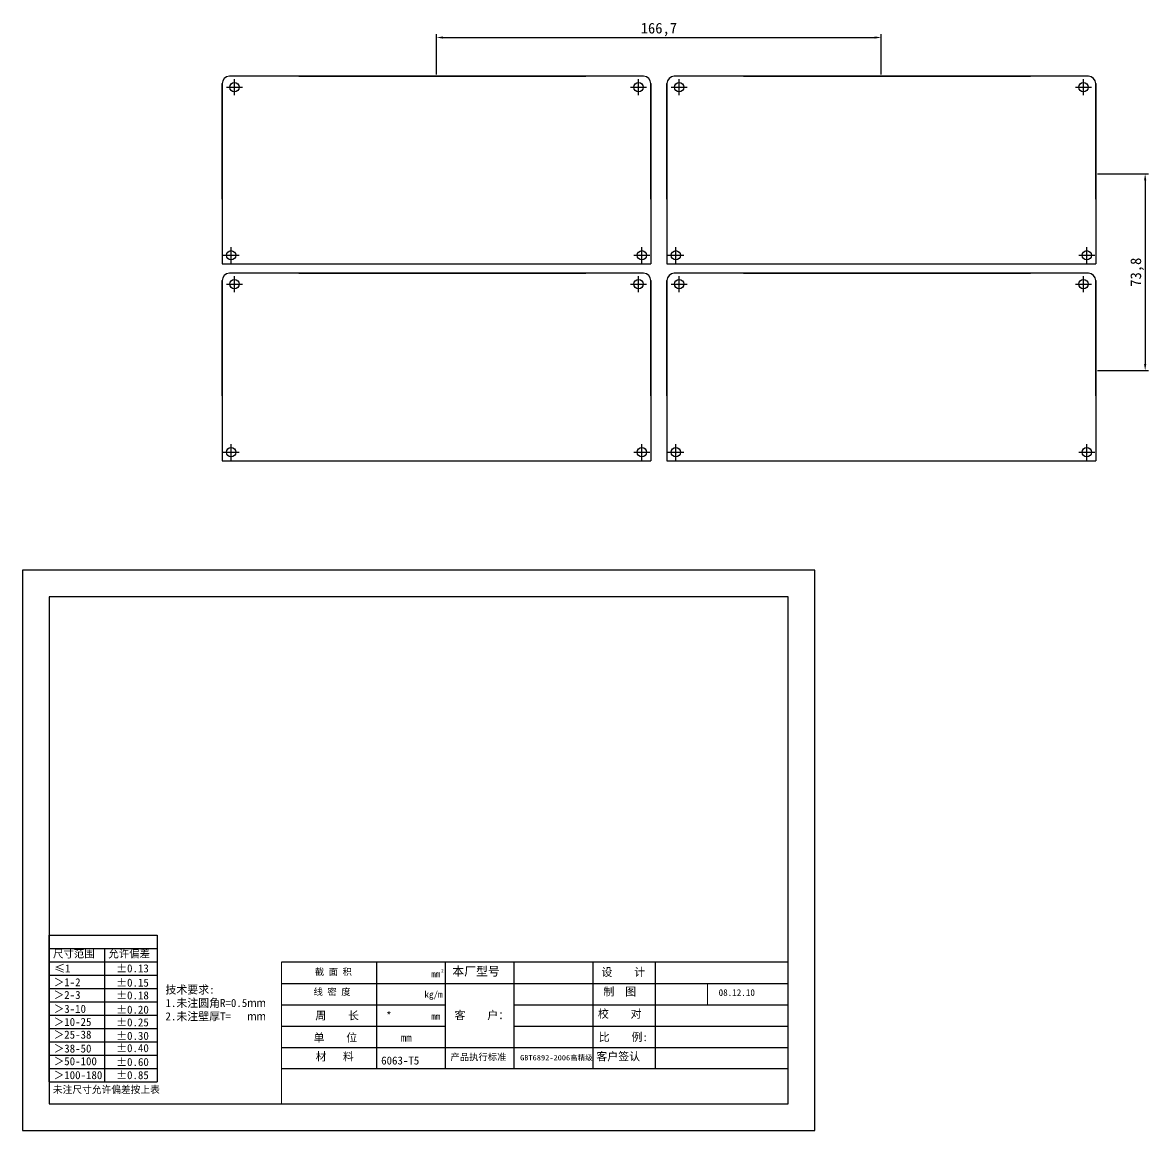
# Model space of a CAD drawing. Header units: millimetres. Extents: x 2325 to 6512, y -89 to 731.
# Drawn here: x 2325.3 to 2747.3, y 198.3 to 613.5 of the extents above; entities that cross this region are included whole.
import ezdxf

# ---------------------------------------------------------------- set-up
doc = ezdxf.new("R2010")
doc.units = ezdxf.units.MM
doc.header["$PDMODE"] = 2
doc.header["$PDSIZE"] = 3
doc.layers.add('POINT', color=2, linetype='Continuous')
doc.layers.add('PROPRO', color=1, linetype='Continuous')
doc.dimstyles.new('ISO-25', dxfattribs={"dimtxt": 4, "dimasz": 2.5, "dimexe": 1.25, "dimexo": 0.625, "dimtad": 1, "dimtxsty": 'Standard', "dimcen": 2.5, "dimadec": 0, "dimazin": 0, "dimtfac": 1, "dimtmove": 0, "dimatfit": 3, "dimfxl": 1, "dimarcsym": 0})

# ---------------------------------------------------------------- blocks, each defined once
blk = doc.blocks.new('*U2', base_point=(358.212, 515.465))
at = {"layer": 'POINT', "color": 2}
blk.add_point((358.212, 515.465), dxfattribs=at)
at = {"layer": 'PROPRO'}
blk.add_circle((358.212, 515.465), 1.75, dxfattribs=at)
blk = doc.blocks.new('*U3', base_point=(356.962, 452.465))
at = {"layer": 'POINT', "color": 2}
blk.add_point((356.962, 452.465), dxfattribs=at)
at = {"layer": 'PROPRO'}
blk.add_circle((356.962, 452.465), 1.75, dxfattribs=at)
blk = doc.blocks.new('*U4', base_point=(509.712, 515.465))
at = {"layer": 'POINT', "color": 2}
blk.add_point((509.712, 515.465), dxfattribs=at)
at = {"layer": 'PROPRO'}
blk.add_circle((509.712, 515.465), 1.75, dxfattribs=at)
blk = doc.blocks.new('*U5', base_point=(510.962, 452.465))
at = {"layer": 'POINT', "color": 2}
blk.add_point((510.962, 452.465), dxfattribs=at)
at = {"layer": 'PROPRO'}
blk.add_circle((510.962, 452.465), 1.75, dxfattribs=at)
blk = doc.blocks.new('*D6')
at = {"color": 0, "lineweight": -2, "transparency": 16777216}
for p, q in [((2480.44, 593.99), (2480.44, 609.14)), ((2482.94, 607.89), (2644.64, 607.89)), ((2647.14, 593.99), (2647.14, 609.14))]:
    blk.add_line(p, q, dxfattribs=at)
at = {"color": 0, "transparency": 16777216}
for points in [[(2482.94, 608.3), (2482.94, 607.47), (2480.44, 607.89)], [(2644.64, 608.3), (2644.64, 607.47), (2647.14, 607.89)]]:
    blk.add_solid(points, dxfattribs=at)
at = {"layer": 'Defpoints', "color": 0, "transparency": 16777216}
for p in [(2647.14, 607.89), (2480.44, 593.37), (2647.14, 593.37)]:
    blk.add_point(p, dxfattribs=at)
at = {"color": 0, "transparency": 16777216, "insert": (2563.79, 610.88), "char_height": 4, "attachment_point": 5}
blk.add_mtext('166,7', dxfattribs=at)
blk = doc.blocks.new('*D7')
at = {"color": 0, "lineweight": -2, "transparency": 16777216}
for p, q in [((2728.12, 556.84), (2747.28, 556.84)), ((2746.03, 554.34), (2746.03, 485.54)), ((2728.12, 483.04), (2747.28, 483.04))]:
    blk.add_line(p, q, dxfattribs=at)
at = {"color": 0, "transparency": 16777216}
for points in [[(2745.61, 554.34), (2746.45, 554.34), (2746.03, 556.84)], [(2745.61, 485.54), (2746.45, 485.54), (2746.03, 483.04)]]:
    blk.add_solid(points, dxfattribs=at)
at = {"layer": 'Defpoints', "color": 0, "transparency": 16777216}
for p in [(2727.49, 556.84), (2727.49, 483.04), (2746.03, 483.04)]:
    blk.add_point(p, dxfattribs=at)
at = {"color": 0, "transparency": 16777216, "insert": (2743.03, 519.94), "char_height": 4, "attachment_point": 5, "rotation": 90}
blk.add_mtext('73,8', dxfattribs=at)

msp = doc.modelspace()

# ---------------------------------------------------------------- linework, layer by layer
for p, q in [((2558.0426, 593.3651), (2402.8426, 593.3651)), ((2404.6926, 586.7651), (2404.6926, 591.7651)), ((2428.8426, 593.3651), (2536.3737, 593.3651)), ((2556.1926, 586.7651), (2556.1926, 591.7651)), ((2724.7426, 593.3651), (2569.5426, 593.3651)), ((2571.3926, 586.7651), (2571.3926, 591.7651)), ((2595.5426, 593.3651), (2703.0737, 593.3651)), ((2722.8926, 586.7651), (2722.8926, 591.7651)), ((2400.0926, 547.3651), (2400.0926, 590.6151)), ((2400.0926, 590.6151), (2400.0926, 523.0651)), ((2402.1926, 589.2651), (2407.1926, 589.2651)), ((2553.6926, 589.2651), (2558.6926, 589.2651)), ((2560.7926, 547.3651), (2560.7926, 590.6151)), ((2560.7926, 590.6151), (2560.7926, 523.0651)), ((2566.7926, 590.6151), (2566.7926, 523.0651)), ((2566.7926, 547.3651), (2566.7926, 590.6151)), ((2568.8926, 589.2651), (2573.8926, 589.2651)), ((2720.3926, 589.2651), (2725.3926, 589.2651)), ((2727.4926, 590.6151), (2727.4926, 523.0651)), ((2727.4926, 547.3651), (2727.4926, 590.6151)), ((2403.4426, 523.7651), (2403.4426, 528.7651)), ((2557.4426, 523.7651), (2557.4426, 528.7651)), ((2570.1426, 523.7651), (2570.1426, 528.7651)), ((2724.1426, 523.7651), (2724.1426, 528.7651)), ((2400.9426, 526.2651), (2405.9426, 526.2651)), ((2554.9426, 526.2651), (2559.9426, 526.2651)), ((2567.6426, 526.2651), (2572.6426, 526.2651)), ((2721.6426, 526.2651), (2726.6426, 526.2651)), ((2400.0926, 523.0651), (2560.7926, 523.0651)), ((2558.0426, 519.5651), (2402.8426, 519.5651)), ((2428.8426, 519.5651), (2536.3737, 519.5651)), ((2566.7926, 523.0651), (2727.4926, 523.0651)), ((2724.7426, 519.5651), (2569.5426, 519.5651)), ((2595.5426, 519.5651), (2703.0737, 519.5651)), ((2400.0926, 516.8151), (2400.0926, 449.2651)), ((2400.0926, 473.5651), (2400.0926, 516.8151)), ((2402.1926, 515.4651), (2407.1926, 515.4651)), ((2404.6926, 512.9651), (2404.6926, 517.9651)), ((2553.6926, 515.4651), (2558.6926, 515.4651)), ((2556.1926, 512.9651), (2556.1926, 517.9651)), ((2560.7926, 516.8151), (2560.7926, 449.2651)), ((2560.7926, 473.5651), (2560.7926, 516.8151)), ((2566.7926, 473.5651), (2566.7926, 516.8151)), ((2566.7926, 516.8151), (2566.7926, 449.2651)), ((2568.8926, 515.4651), (2573.8926, 515.4651)), ((2571.3926, 512.9651), (2571.3926, 517.9651)), ((2720.3926, 515.4651), (2725.3926, 515.4651)), ((2722.8926, 512.9651), (2722.8926, 517.9651)), ((2727.4926, 473.5651), (2727.4926, 516.8151)), ((2727.4926, 516.8151), (2727.4926, 449.2651)), ((2400.9426, 452.4651), (2405.9426, 452.4651)), ((2403.4426, 449.9651), (2403.4426, 454.9651)), ((2554.9426, 452.4651), (2559.9426, 452.4651)), ((2557.4426, 449.9651), (2557.4426, 454.9651)), ((2567.6426, 452.4651), (2572.6426, 452.4651)), ((2570.1426, 449.9651), (2570.1426, 454.9651)), ((2721.6426, 452.4651), (2726.6426, 452.4651)), ((2724.1426, 449.9651), (2724.1426, 454.9651)), ((2400.0926, 449.2651), (2560.7926, 449.2651)), ((2566.7926, 449.2651), (2727.4926, 449.2651)), ((2335.2905, 216.5283), (2335.2905, 271.5283)), ((2335.2905, 271.5283), (2375.6993, 271.5283)), ((2375.6993, 271.5283), (2375.6993, 216.5283)), ((2335.2905, 266.5283), (2375.6993, 266.5283)), ((2356.1564, 216.5283), (2356.1564, 266.5283)), ((2335.2905, 261.5283), (2375.6993, 261.5283)), ((2335.2905, 256.5283), (2375.6993, 256.5283)), ((2335.2905, 251.5283), (2375.6993, 251.5283)), ((2335.2905, 246.5283), (2375.6993, 246.5283)), ((2335.2905, 241.5283), (2375.6993, 241.5283)), ((2335.2905, 236.5283), (2375.6993, 236.5283)), ((2335.2905, 231.5283), (2375.6993, 231.5283)), ((2335.2905, 226.5283), (2375.6993, 226.5283)), ((2335.2905, 221.5283), (2375.6993, 221.5283)), ((2335.2905, 216.5283), (2375.6993, 216.5283))]:
    msp.add_line(p, q)
at = {"lineweight": -3}
for p, q in [((2612.2905, 261.3483), (2422.2905, 261.3483)), ((2458.0048, 261.3483), (2458.0048, 221.3483)), ((2483.7191, 261.3483), (2483.7191, 221.3483)), ((2509.4334, 261.3483), (2509.4334, 221.3483)), ((2539.084, 261.3483), (2539.084, 221.3483)), ((2562.4305, 261.3483), (2562.4305, 221.3483)), ((2422.2905, 253.3483), (2612.2905, 253.3483)), ((2422.2905, 245.3483), (2483.7191, 245.3483)), ((2509.4334, 245.3483), (2612.2905, 245.3483)), ((2422.2905, 237.3483), (2483.7191, 237.3483)), ((2509.4334, 237.3483), (2612.2905, 237.3483)), ((2422.2905, 229.3483), (2612.2905, 229.3483)), ((2612.2905, 221.3483), (2422.2905, 221.3483))]:
    msp.add_line(p, q, dxfattribs=at)
at = {"lineweight": 9, "ltscale": 0.25}
for p, q in [((2422.2905, 261.3483), (2422.2905, 208.2966)), ((2582.0694, 253.3483), (2582.0694, 245.3483))]:
    msp.add_line(p, q, dxfattribs=at)
for points in [[(2622.2905, 198.2966), (2622.2905, 408.2966), (2325.2905, 408.2966), (2325.2905, 198.2966)], [(2335.2905, 208.2966), (2612.2905, 208.2966), (2612.2905, 398.2966), (2335.2905, 398.2966)]]:
    msp.add_lwpolyline(points, close=True)
for centre, start, end in [((2402.8426, 590.6151), 90, 180), ((2558.0426, 590.6151), 0, 90), ((2569.5426, 590.6151), 90, 180), ((2724.7426, 590.6151), 0, 90), ((2402.8426, 516.8151), 90, 180), ((2558.0426, 516.8151), 0, 90), ((2569.5426, 516.8151), 90, 180), ((2724.7426, 516.8151), 0, 90)]:
    msp.add_arc(centre, 2.75, start, end)

# ---------------------------------------------------------------- block references
at = {"layer": 'PROPRO'}
for name, p in [('*U2', (2404.6924, 589.265)), ('*U4', (2556.1924, 589.265)), ('*U2', (2571.3924, 589.265)), ('*U4', (2722.8924, 589.265)), ('*U3', (2403.4424, 526.265)), ('*U5', (2557.4424, 526.265)), ('*U3', (2570.1424, 526.265)), ('*U5', (2724.1424, 526.265)), ('*U2', (2404.6924, 515.465)), ('*U4', (2556.1924, 515.465)), ('*U2', (2571.3924, 515.465)), ('*U4', (2722.8924, 515.465)), ('*U3', (2403.4424, 452.465)), ('*U5', (2557.4424, 452.465)), ('*U3', (2570.1424, 452.465)), ('*U5', (2724.1424, 452.465))]:
    msp.add_blockref(name, p, dxfattribs=at)

# ---------------------------------------------------------------- texts
at = {"attachment_point": 1}
for s, insert, char_height, width in [('\\fTxt|b0|i0|c134|p2;尺寸范围', (2336.7298, 266.0875), 3, 24.7434), ('\\fTxt|b0|i0|c134|p2;允许偏差', (2357.4547, 266.0875), 3, 24.7434), ('\\fTxt|b0|i0|c134|p2;≤1', (2337.1686, 260.5485), 3, 23.2304), ('%%p0.13', (2360.3842, 260.5485), 3, 20.9967), ('{\\fSimSun|b0|i0|c134|p2;设    计}', (2542.2568, 259.1392), 3, 17.2095), ('\\fTxt|b0|i0|c134|p2;＞1-2', (2337.0197, 255.3427), 3, 25.1663), ('%%p0.15', (2360.3842, 255.194), 3, 20.9967), ('\\fTxt|b0|i0|c134|p2;＞2-3', (2337.0197, 250.5831), 3, 25.1663), ('%%p0.18', (2360.3842, 250.4344), 3, 20.9967), ('{\\fSimSun|b0|i0|c134|p2;技术要求:\\P1.未注圆角R=0.5\\fArial|b0|i0|c0|p32;mm\\fSimSun|b0|i0|c134|p2;\\P2.未注壁厚T=   \\fArial|b0|i0|c0|p32;mm}', (2378.8664, 252.5702), 3, 57.999557), ('{\\fSimSun|b0|i0|c134|p2;制  图}', (2542.994, 251.8237), 3, 17.2095), ('\\fTxt|b0|i0|c134|p2;＞3-10', (2337.0197, 245.3773), 3, 25.1663), ('%%p0.20', (2360.3842, 245.0798), 3, 20.9967), ('\\fTxt|b0|i0|c134|p2;＞10-25', (2337.0197, 240.469), 3, 25.1663), ('%%p0.25', (2360.3842, 240.3203), 3, 20.9967), ('{\\fSimSun|b0|i0|c134|p2;校    对}', (2540.9164, 243.5096), 3, 17.2095), ('\\fTxt|b0|i0|c134|p2;＞25-38', (2337.0197, 235.7094), 3, 25.1663), ('%%p0.30', (2360.3842, 235.2632), 3, 20.9967), ('\\fTxt|b0|i0|c134|p2;＞38-50', (2337.0197, 230.5036), 3, 25.1663), ('%%p0.40', (2360.3842, 230.6523), 3, 20.9967), ('\\fISOCP|b0|i0|c134|p2;客户签认', (2540.3571, 227.5312), 3, 17.2095), ('\\fTxt|b0|i0|c134|p2;＞50-100', (2337.0197, 225.744), 3, 25.1663), ('%%p0.60', (2360.3842, 225.4466), 3, 20.9967), ('\\fTxt|b0|i0|c134|p2;＞100-180', (2337.0197, 220.5382), 3, 25.1663), ('%%p0.85', (2360.3842, 220.5382), 3, 20.9967), ('\\fTxt|b0|i0|c134|p2;未注尺寸允许偏差按上表', (2336.6729, 214.9768), 2.7, 63.428)]:
    msp.add_mtext(s, dxfattribs=dict(at, insert=insert, char_height=char_height, width=width))
at = {"color": 3, "attachment_point": 1}
for s, insert, char_height, width in [('{\\fSimHei|b0|i0|c134|p2;\\C256;截 面 积}', (2434.8365, 259.0113), 2.5, 23.984113), ('{\\fSimSun|b0|i0|c134|p54;\\C256;本厂型号}', (2486.3984, 259.578), 3.25, 22.202621), ('{\\fSimHei|b0|i0|c134|p2;\\C256;线 密 度}', (2434.3603, 251.5254), 2.5, 17.580537), ('08.12.10', (2586.1782, 251.2236), 2.5, 20.842045), ('{\\fSimSun|b0|i0|c134|p2;\\C0;材   料}', (2435.1612, 227.5032), 3, 19.429036)]:
    msp.add_mtext(s, dxfattribs=dict(at, insert=insert, char_height=char_height, width=width))
at = {"lineweight": 70, "char_height": 2.5, "width": 113.5994, "attachment_point": 1}
for s, insert in [('{\\fSimSun|b0|i0|c134|p2;mm}', (2478.4628, 258.1811)), ('{\\fSimSun|b0|i0|c134|p2;kg/m}', (2475.9307, 250.5338)), ('{\\fSimSun|b0|i0|c134|p2;mm}', (2478.4628, 242.3761)), ('{\\fSimSun|b0|i0|c134|p2;产品执行标准   \\H0.8x;GBT6892-2006高精级}', (2485.6672, 227.0644))]:
    msp.add_mtext(s, dxfattribs=dict(at, insert=insert))
at = {"lineweight": -3, "insert": (2482.1782, 258.7761), "char_height": 1.25, "width": 8.353972, "attachment_point": 1}
msp.add_mtext('{\\fSimSun|b0|i0|c134|p2;2}', dxfattribs=at)
at = {"char_height": 3, "attachment_point": 1}
for s, insert in [('{\\fSimSun|b0|i0|c134|p2;周    长     *}', (2435.0215, 242.8454)), ('{\\fSimSun|b0|i0|c134|p2; 客    户：     }', (2485.1891, 242.9787)), ('{\\fSimSun|b0|i0|c134|p2;单    位        mm}', (2434.3761, 234.591)), ('{\\fSimSun|b0|i0|c134|p2;比    例:}', (2541.2719, 234.7895)), ('{\\fSimSun|b0|i0|c134|p2;6063-T5}', (2459.6974, 226.0118))]:
    msp.add_mtext(s, dxfattribs=dict(at, insert=insert))

# ---------------------------------------------------------------- dimensions: what is measured, and where the dimension line sits
dim = msp.add_linear_dim(base=(2647.1426, 607.8859), p1=(2480.4426, 593.3651), p2=(2647.1426, 593.3651), dimstyle='ISO-25')
dim.commit()
dim.dimension.update_dxf_attribs({"geometry": '*D6', "text_midpoint": (2563.7926, 610.8811)})
dim = msp.add_linear_dim(base=(2746.0298, 483.0401), p1=(2727.4926, 556.8401), p2=(2727.4926, 483.0401), angle=90, dimstyle='ISO-25')
dim.commit()
dim.dimension.update_dxf_attribs({"geometry": '*D7', "text_midpoint": (2743.0346, 519.9401)})

doc.saveas('drawing.dxf')
